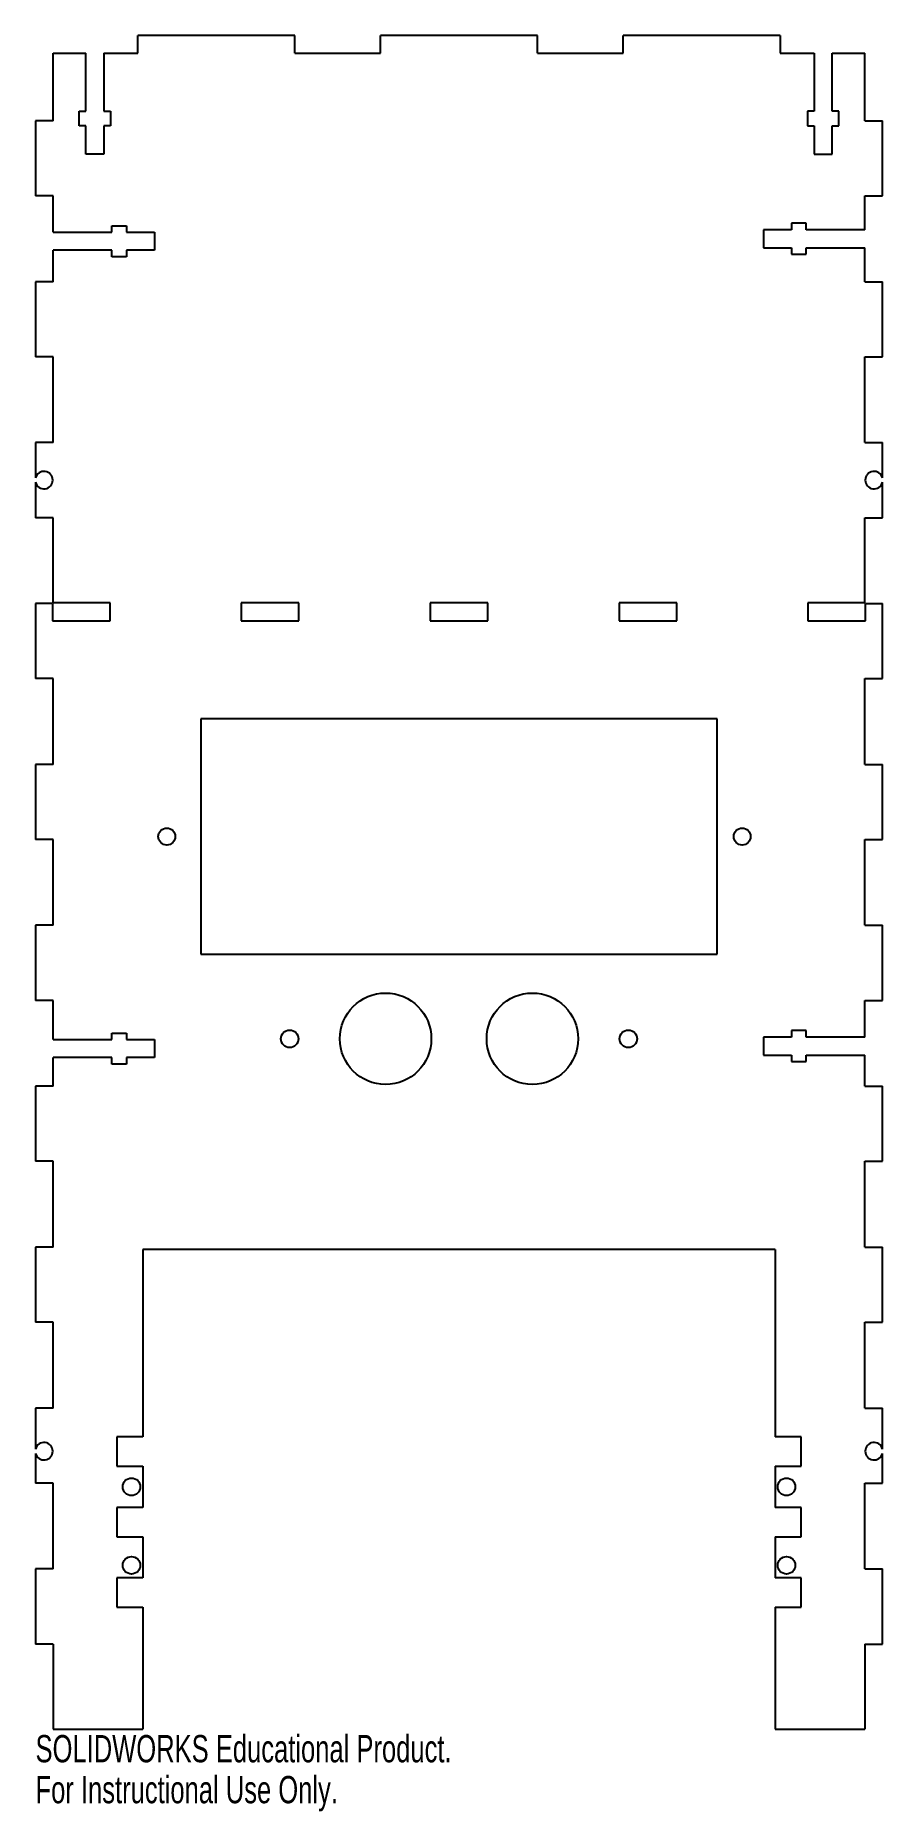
# Model space of a CAD drawing. Header units: millimetres. Extents: x 0 to 150, y -15 to 300.
import ezdxf

# ---------------------------------------------------------------- set-up
doc = ezdxf.new("R2010")
doc.units = ezdxf.units.MM
doc.styles.add('SLDTEXTSTYLE0', font='TXT', dxfattribs={"width": 0.7})

msp = doc.modelspace()

# ---------------------------------------------------------------- linework, layer by layer
at = {"color": 7, "linetype": 'Continuous', "lineweight": 25}
for p, q in [((18.1, 296.9), (18.1, 300)), ((45.9, 300), (18.1, 300)), ((45.9, 296.9), (45.9, 300)), ((61.1, 296.9), (61.1, 300)), ((88.9, 300), (61.1, 300)), ((88.9, 296.9), (88.9, 300)), ((104.1, 296.9), (104.1, 300)), ((131.9, 300), (104.1, 300)), ((131.9, 300), (131.9, 296.9)), ((3.1, 284.9), (3.1, 296.9)), ((3.1, 296.9), (8.9, 296.9)), ((8.9, 286.6), (8.9, 296.9)), ((12.1, 296.9), (12.1, 286.6)), ((12.1, 296.9), (18.1, 296.9)), ((45.9, 296.9), (61.1, 296.9)), ((88.9, 296.9), (104.1, 296.9)), ((131.9, 296.9), (137.9, 296.9)), ((137.9, 296.9), (137.9, 286.6)), ((141.1, 286.6), (141.1, 296.9)), ((141.1, 296.9), (146.9, 296.9)), ((146.9, 284.9), (146.9, 296.9)), ((7.75, 286.6), (8.9, 286.6)), ((7.75, 284), (7.75, 286.6)), ((12.1, 286.6), (13.25, 286.6)), ((13.25, 286.6), (13.25, 284)), ((137.9, 286.6), (136.75, 286.6)), ((136.75, 286.6), (136.75, 284)), ((142.25, 286.6), (141.1, 286.6)), ((142.25, 284), (142.25, 286.6)), ((0, 284.9), (0, 271.6)), ((3.1, 284.9), (0, 284.9)), ((8.9, 284), (7.75, 284)), ((8.9, 279), (8.9, 284)), ((12.1, 284), (12.1, 279)), ((13.25, 284), (12.1, 284)), ((136.75, 284), (137.9, 284)), ((137.9, 284), (137.9, 279)), ((141.1, 279), (141.1, 284)), ((141.1, 284), (142.25, 284)), ((146.9, 284.9), (150, 284.9)), ((150, 271.6), (150, 284.9)), ((12.1, 279), (8.9, 279)), ((137.9, 279), (141.1, 279)), ((3.1, 271.6), (0, 271.6)), ((3.1, 265.16), (3.1, 271.6)), ((146.9, 271.6), (150, 271.6)), ((146.9, 265.6), (146.9, 271.6)), ((3.1, 265.16), (13.5, 265.16)), ((13.5, 266.31), (16.1, 266.31)), ((13.5, 265.16), (13.5, 266.31)), ((16.1, 266.31), (16.1, 265.16)), ((16.1, 265.16), (21.1, 265.16)), ((21.1, 265.16), (21.1, 261.96)), ((133.9, 265.6), (128.9, 265.6)), ((128.9, 265.6), (128.9, 262.4)), ((136.5, 266.75), (133.9, 266.75)), ((133.9, 266.75), (133.9, 265.6)), ((136.5, 265.6), (136.5, 266.75)), ((146.9, 265.6), (136.5, 265.6)), ((3.1, 256.4), (3.1, 261.96)), ((13.5, 261.96), (3.1, 261.96)), ((13.5, 260.81), (13.5, 261.96)), ((16.1, 261.96), (16.1, 260.81)), ((21.1, 261.96), (16.1, 261.96)), ((128.9, 262.4), (133.9, 262.4)), ((133.9, 262.4), (133.9, 261.25)), ((133.9, 261.25), (136.5, 261.25)), ((136.5, 261.25), (136.5, 262.4)), ((136.5, 262.4), (146.9, 262.4)), ((146.9, 256.4), (146.9, 262.4)), ((16.1, 260.81), (13.5, 260.81)), ((0, 256.4), (0, 243.1)), ((3.1, 256.4), (0, 256.4)), ((146.9, 256.4), (150, 256.4)), ((150, 243.1), (150, 256.4)), ((3.1, 243.1), (0, 243.1)), ((3.1, 227.9), (3.1, 243.1)), ((146.9, 243.1), (150, 243.1)), ((146.9, 227.9), (146.9, 243.1)), ((0, 227.9), (0, 221.64)), ((3.1, 227.9), (0, 227.9)), ((146.9, 227.9), (150, 227.9)), ((150, 221.64), (150, 227.9)), ((0, 220.86), (0, 214.6)), ((150, 214.6), (150, 220.86)), ((3.1, 214.6), (0, 214.6)), ((3.1, 199.5), (3.1, 214.6)), ((146.9, 214.6), (150, 214.6)), ((146.9, 199.5), (146.9, 214.6)), ((0, 199.4), (0, 186.1)), ((3, 199.4), (0, 199.4)), ((3, 199.4), (3, 196.3)), ((13.2, 199.5), (3.1, 199.5)), ((13.2, 196.3), (13.2, 199.5)), ((46.65, 199.5), (36.45, 199.5)), ((36.45, 199.5), (36.45, 196.3)), ((46.65, 196.3), (46.65, 199.5)), ((80.1, 199.5), (69.9, 199.5)), ((69.9, 199.5), (69.9, 196.3)), ((80.1, 196.3), (80.1, 199.5)), ((113.55, 199.5), (103.35, 199.5)), ((103.35, 199.5), (103.35, 196.3)), ((113.55, 196.3), (113.55, 199.5)), ((146.9, 199.5), (136.8, 199.5)), ((136.8, 199.5), (136.8, 196.3)), ((147, 196.3), (147, 199.4)), ((147, 199.4), (150, 199.4)), ((150, 186.1), (150, 199.4)), ((3, 196.3), (13.2, 196.3)), ((36.45, 196.3), (46.65, 196.3)), ((69.9, 196.3), (80.1, 196.3)), ((103.35, 196.3), (113.55, 196.3)), ((136.8, 196.3), (147, 196.3)), ((3.1, 186.1), (0, 186.1)), ((3.1, 170.9), (3.1, 186.1)), ((146.9, 186.1), (150, 186.1)), ((146.9, 170.9), (146.9, 186.1)), ((120.75, 178.95), (29.25, 178.95)), ((29.25, 178.95), (29.25, 137.3)), ((120.75, 137.3), (120.75, 178.95)), ((0, 170.9), (0, 157.6)), ((3.1, 170.9), (0, 170.9)), ((146.9, 170.9), (150, 170.9)), ((150, 157.6), (150, 170.9)), ((3.1, 157.6), (0, 157.6)), ((3.1, 142.4), (3.1, 157.6)), ((146.9, 157.6), (150, 157.6)), ((146.9, 142.4), (146.9, 157.6)), ((0, 142.4), (0, 129.1)), ((3.1, 142.4), (0, 142.4)), ((146.9, 142.4), (150, 142.4)), ((150, 129.1), (150, 142.4)), ((29.25, 137.3), (120.75, 137.3)), ((3.1, 129.1), (0, 129.1)), ((3.1, 122.16), (3.1, 129.1)), ((146.9, 129.1), (150, 129.1)), ((146.9, 122.6), (146.9, 129.1)), ((13.5, 123.31), (16.1, 123.31)), ((13.5, 122.16), (13.5, 123.31)), ((16.1, 123.31), (16.1, 122.16)), ((136.5, 123.75), (133.9, 123.75)), ((133.9, 123.75), (133.9, 122.6)), ((136.5, 122.6), (136.5, 123.75)), ((3.1, 122.16), (13.5, 122.16)), ((16.1, 122.16), (21.1, 122.16)), ((21.1, 122.16), (21.1, 118.96)), ((133.9, 122.6), (128.9, 122.6)), ((128.9, 122.6), (128.9, 119.4)), ((146.9, 122.6), (136.5, 122.6)), ((3.1, 113.9), (3.1, 118.96)), ((13.5, 118.96), (3.1, 118.96)), ((13.5, 117.81), (13.5, 118.96)), ((16.1, 117.81), (13.5, 117.81)), ((16.1, 118.96), (16.1, 117.81)), ((21.1, 118.96), (16.1, 118.96)), ((128.9, 119.4), (133.9, 119.4)), ((133.9, 119.4), (133.9, 118.25)), ((133.9, 118.25), (136.5, 118.25)), ((136.5, 118.25), (136.5, 119.4)), ((136.5, 119.4), (146.9, 119.4)), ((146.9, 113.9), (146.9, 119.4)), ((0, 113.9), (0, 100.6)), ((3.1, 113.9), (0, 113.9)), ((146.9, 113.9), (150, 113.9)), ((150, 100.6), (150, 113.9)), ((3.1, 100.6), (0, 100.6)), ((3.1, 85.4), (3.1, 100.6)), ((146.9, 100.6), (150, 100.6)), ((146.9, 85.4), (146.9, 100.6)), ((0, 85.4), (0, 72.1)), ((3.1, 85.4), (0, 85.4)), ((131, 85), (19, 85)), ((19, 85), (19, 51.8)), ((131, 85), (131, 51.8)), ((146.9, 85.4), (150, 85.4)), ((150, 72.1), (150, 85.4)), ((3.1, 72.1), (0, 72.1)), ((3.1, 56.9), (3.1, 72.1)), ((146.9, 72.1), (150, 72.1)), ((146.9, 56.9), (146.9, 72.1)), ((0, 56.9), (0, 49.64)), ((3.1, 56.9), (0, 56.9)), ((146.9, 56.9), (150, 56.9)), ((150, 49.64), (150, 56.9)), ((19, 51.8), (14.4, 51.8)), ((14.4, 51.8), (14.4, 46.6)), ((135.6, 51.8), (131, 51.8)), ((135.6, 46.6), (135.6, 51.8)), ((0, 48.86), (0, 43.6)), ((150, 43.6), (150, 48.86)), ((14.4, 46.6), (19, 46.6)), ((19, 46.6), (19, 39.3)), ((131, 46.6), (131, 39.3)), ((131, 46.6), (135.6, 46.6)), ((3.1, 43.6), (0, 43.6)), ((3.1, 28.4), (3.1, 43.6)), ((146.9, 43.6), (150, 43.6)), ((146.9, 28.4), (146.9, 43.6)), ((19, 39.3), (14.4, 39.3)), ((14.4, 39.3), (14.4, 34.1)), ((135.6, 39.3), (131, 39.3)), ((135.6, 34.1), (135.6, 39.3)), ((14.4, 34.1), (19, 34.1)), ((19, 34.1), (19, 26.8)), ((131, 34.1), (131, 26.8)), ((131, 34.1), (135.6, 34.1)), ((0, 28.4), (0, 15.1)), ((3.1, 28.4), (0, 28.4)), ((146.9, 28.4), (150, 28.4)), ((150, 15.1), (150, 28.4)), ((19, 26.8), (14.4, 26.8)), ((14.4, 26.8), (14.4, 21.6)), ((135.6, 26.8), (131, 26.8)), ((135.6, 21.6), (135.6, 26.8)), ((14.4, 21.6), (19, 21.6)), ((19, 21.6), (19, 0)), ((131, 21.6), (131, 0)), ((131, 21.6), (135.6, 21.6)), ((3.1, 15.1), (0, 15.1)), ((3.1, 15.1), (3.1, 0)), ((146.9, 15.1), (150, 15.1)), ((146.9, 15.1), (146.9, 0)), ((3.1, 0), (19, 0)), ((131, 0), (146.9, 0))]:
    msp.add_line(p, q, dxfattribs=at)
for centre, radius in [((23.25, 158.12), 1.5), ((125.15, 158.12), 1.5), ((62, 122.3), 8.1), ((88, 122.3), 8.1), ((45, 122.3), 1.55), ((105, 122.3), 1.55), ((17, 42.95), 1.55), ((133, 42.95), 1.55), ((17, 29.05), 1.55), ((133, 29.05), 1.55)]:
    msp.add_circle(centre, radius, dxfattribs=at)
for centre, start, end in [((1.5, 221.25), 194.5926, 165.4074), ((148.5, 221.25), 14.5926, 345.4074), ((1.5, 49.25), 194.5926, 165.4074), ((148.5, 49.25), 14.5926, 345.4074)]:
    msp.add_arc(centre, 1.55, start, end, dxfattribs=at)

# ---------------------------------------------------------------- texts
at = {"color": 7, "linetype": 'Continuous', "char_height": 4.8336, "attachment_point": 1, "style": 'SLDTEXTSTYLE0'}
for s, insert in [('SOLIDWORKS Educational Product.', (0, -1.02)), ('For Instructional Use Only.', (0, -8.27))]:
    msp.add_mtext(s, dxfattribs=dict(at, insert=insert))

doc.saveas('drawing.dxf')
